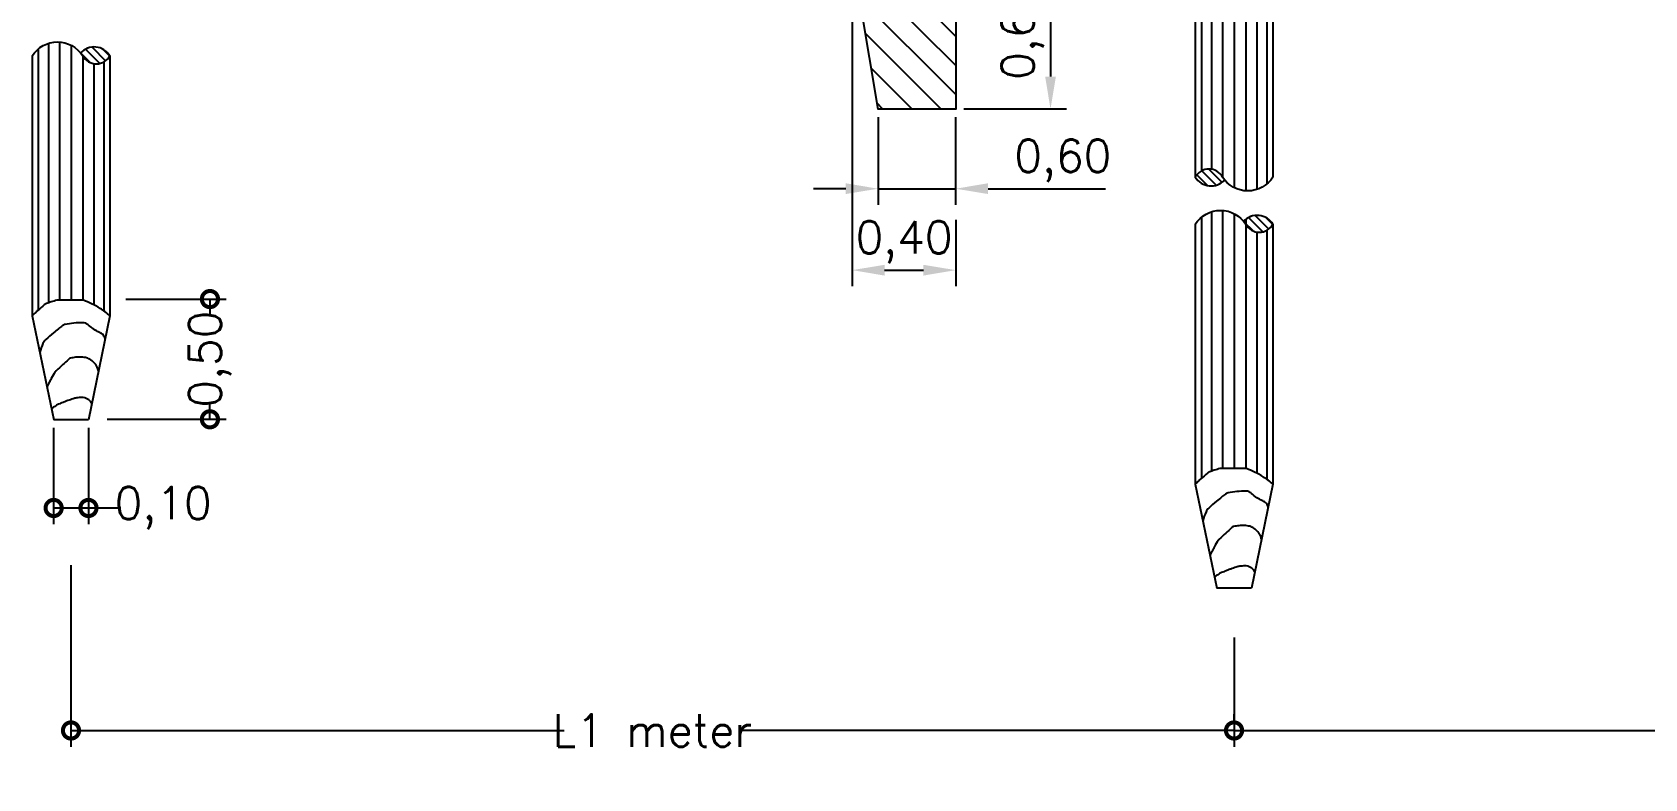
# Model space of a CAD drawing. Header units: metres. Extents: x -50 to 791, y -10 to 584.
# Drawn here: x 49.6 to 174.2, y 283.7 to 341.4 of the extents above; entities that cross this region are included whole.
import ezdxf

# ---------------------------------------------------------------- set-up
doc = ezdxf.new("R2010")
doc.units = ezdxf.units.M
doc.header["$PDMODE"] = 3
doc.header["$PDSIZE"] = 5
doc.layers.get('0').update_dxf_attribs({"linetype": 'CONTINUOUS'})
doc.layers.get('DEFPOINTS').update_dxf_attribs({"linetype": 'CONTINUOUS'})
for name, color, linetype in [('ARSIRDOLKEN', 2, 'CONTINUOUS'), ('ARSIRKAYU', 2, 'CONTINUOUS'), ('KAYU', 3, 'CONTINUOUS'), ('PASANGAN', 4, 'CONTINUOUS'), ('UKURAN', 2, 'CONTINUOUS')]:
    doc.layers.add(name, color=color, linetype=linetype)
doc.styles.get("Standard").update_dxf_attribs({"font": 'Simplex.shx'})
doc.dimstyles.get("Standard").update_dxf_attribs({"dimtxt": 0.18, "dimasz": 0.18, "dimexe": 0.18, "dimexo": 0.0625, "dimgap": 0.09, "dimtad": 0, "dimtih": 1, "dimtoh": 1, "dimdec": 4, "dimzin": 0, "dimdsep": 46, "dimtxsty": 'Standard', "dimcen": 0.09, "dimadec": 0, "dimazin": 0, "dimtfac": 1, "dimtdec": 4, "dimtofl": 0, "dimtmove": 0, "dimatfit": 3, "dimfxl": 1, "dimtolj": 1, "dimtzin": 0, "dimarcsym": 0})
pattern_1 = [(135, (590.7187, -13.6434), (0.3367596, 0.3367596), [])]

# ---------------------------------------------------------------- blocks, each defined once
blk = doc.blocks.new('*D0')
at = {"color": 0, "linetype": 'ByBlock'}
for p, q in [((249.15, 348.09), (255.39, 348.09)), ((254.14, 345.59), (254.14, 338.59)), ((247.44, 336.09), (255.39, 336.09))]:
    blk.add_line(p, q, dxfattribs=at)
for points in [[(253.73, 345.59), (254.56, 345.59), (254.14, 348.09)], [(253.73, 338.59), (254.56, 338.59), (254.14, 336.09)]]:
    blk.add_solid(points, dxfattribs=at)
at = {"layer": 'DEFPOINTS', "color": 0, "linetype": 'ByBlock'}
for p in [(248.52, 348.09), (246.81, 336.09), (254.14, 336.09)]:
    blk.add_point(p, dxfattribs=at)
at = {"color": 0, "linetype": 'ByBlock', "insert": (251.99, 342.09), "char_height": 2.5, "attachment_point": 5, "rotation": 90}
blk.add_mtext('\\A1;0,60', dxfattribs=at)
blk = doc.blocks.new('*D1')
at = {"color": 0, "linetype": 'ByBlock'}
for p, q in [((240.81, 335.46), (240.81, 328.68)), ((246.81, 335.46), (246.81, 328.68)), ((238.31, 329.93), (235.81, 329.93)), ((240.81, 329.93), (246.81, 329.93)), ((249.31, 329.93), (258.38, 329.93))]:
    blk.add_line(p, q, dxfattribs=at)
for points in [[(238.31, 330.35), (238.31, 329.52), (240.81, 329.93)], [(249.31, 330.35), (249.31, 329.52), (246.81, 329.93)]]:
    blk.add_solid(points, dxfattribs=at)
at = {"layer": 'DEFPOINTS', "color": 0, "linetype": 'ByBlock'}
for p in [(240.81, 336.09), (246.81, 336.09), (246.81, 329.93)]:
    blk.add_point(p, dxfattribs=at)
at = {"color": 0, "linetype": 'ByBlock', "insert": (255.1, 332.09), "char_height": 2.5, "attachment_point": 5}
blk.add_mtext('\\A1;0,60', dxfattribs=at)
blk = doc.blocks.new('*D2')
at = {"color": 0, "linetype": 'ByBlock'}
for p, q in [((238.81, 347.46), (238.81, 322.39)), ((246.82, 327.52), (246.82, 322.39)), ((241.31, 323.64), (244.32, 323.64))]:
    blk.add_line(p, q, dxfattribs=at)
for points in [[(241.31, 324.05), (241.31, 323.22), (238.81, 323.64)], [(244.32, 324.05), (244.32, 323.22), (246.82, 323.64)]]:
    blk.add_solid(points, dxfattribs=at)
at = {"layer": 'DEFPOINTS', "color": 0, "linetype": 'ByBlock'}
for p in [(238.81, 348.09), (246.82, 328.14), (246.82, 323.64)]:
    blk.add_point(p, dxfattribs=at)
at = {"color": 0, "linetype": 'ByBlock', "insert": (242.82, 325.8), "char_height": 2.5, "attachment_point": 5}
blk.add_mtext('\\A1;0,40', dxfattribs=at)
blk = doc.blocks.new('_DOTSMALL')
at = {"color": 0, "linetype": 'ByBlock', "const_width": 0.5}
blk.add_lwpolyline([(-0.0625, 0, 1), (0.0625, 0, 1)], format="xyb", close=True, dxfattribs=at)
blk = doc.blocks.new('*D6')
at = {"color": 0, "linetype": 'ByBlock'}
for p, q in [((107.14, 330.77), (114.9, 330.77)), ((113.65, 330.77), (113.65, 329.41)), ((113.65, 321.48), (113.65, 322.84)), ((105.71, 321.48), (114.9, 321.48))]:
    blk.add_line(p, q, dxfattribs=at)
at = {"layer": 'DEFPOINTS', "color": 0, "linetype": 'ByBlock'}
for p in [(106.51, 330.77), (105.09, 321.48), (113.65, 321.48)]:
    blk.add_point(p, dxfattribs=at)
at = {"color": 0, "linetype": 'ByBlock', "xscale": 2.5, "yscale": 2.5, "zscale": 2.5}
for p, rotation in [((113.65, 330.77), 90), ((113.65, 321.48), 270)]:
    blk.add_blockref('_DOTSMALL', p, dxfattribs=dict(at, rotation=rotation))
at = {"color": 0, "linetype": 'ByBlock', "insert": (113.65, 326.13), "char_height": 2.5, "attachment_point": 5, "rotation": 90}
blk.add_mtext('\\A1;0,50', dxfattribs=at)
blk = doc.blocks.new('*D7')
at = {"color": 0, "linetype": 'ByBlock'}
for p, q in [((101.57, 320.83), (101.57, 313.38)), ((104.26, 320.83), (104.26, 313.38)), ((101.57, 314.63), (104.26, 314.63)), ((104.26, 314.63), (106.76, 314.63))]:
    blk.add_line(p, q, dxfattribs=at)
at = {"layer": 'DEFPOINTS', "color": 0, "linetype": 'ByBlock'}
for p in [(101.57, 321.45), (104.26, 321.45), (104.26, 314.63)]:
    blk.add_point(p, dxfattribs=at)
at = {"color": 0, "linetype": 'ByBlock', "xscale": 2.5, "yscale": 2.5, "zscale": 2.5, "rotation": 180}
blk.add_blockref('_DOTSMALL', (101.57, 314.63), dxfattribs=at)
at = {"color": 0, "linetype": 'ByBlock', "xscale": 2.5, "yscale": 2.5, "zscale": 2.5}
blk.add_blockref('_DOTSMALL', (104.26, 314.63), dxfattribs=at)
at = {"color": 0, "linetype": 'ByBlock', "insert": (110.04, 314.63), "char_height": 2.5, "attachment_point": 5}
blk.add_mtext('\\A1;0,10', dxfattribs=at)
blk = doc.blocks.new('*D8')
at = {"color": 0, "linetype": 'ByBlock'}
for p, q in [((102.91, 310.21), (102.91, 296.19)), ((192.81, 304.62), (192.81, 296.19)), ((102.91, 297.44), (141.04, 297.44)), ((192.81, 297.44), (154.69, 297.44))]:
    blk.add_line(p, q, dxfattribs=at)
at = {"layer": 'DEFPOINTS', "color": 0, "linetype": 'ByBlock'}
for p in [(102.91, 310.84), (192.81, 305.24), (192.81, 297.44)]:
    blk.add_point(p, dxfattribs=at)
at = {"color": 0, "linetype": 'ByBlock', "xscale": 2.5, "yscale": 2.5, "zscale": 2.5, "rotation": 180}
blk.add_blockref('_DOTSMALL', (102.91, 297.44), dxfattribs=at)
at = {"color": 0, "linetype": 'ByBlock', "xscale": 2.5, "yscale": 2.5, "zscale": 2.5}
blk.add_blockref('_DOTSMALL', (192.81, 297.44), dxfattribs=at)
at = {"color": 0, "linetype": 'ByBlock', "insert": (147.86, 297.44), "char_height": 2.5, "attachment_point": 5}
blk.add_mtext('\\A1;L1 meter', dxfattribs=at)
blk = doc.blocks.new('*D9')
at = {"color": 0, "linetype": 'ByBlock'}
for p, q in [((282.81, 304.62), (282.81, 296.19)), ((192.81, 298.07), (192.81, 298.69)), ((192.81, 297.44), (230.99, 297.44)), ((282.81, 297.44), (244.64, 297.44))]:
    blk.add_line(p, q, dxfattribs=at)
at = {"layer": 'DEFPOINTS', "color": 0, "linetype": 'ByBlock'}
for p in [(282.81, 305.24), (192.81, 297.44), (282.81, 297.44)]:
    blk.add_point(p, dxfattribs=at)
at = {"color": 0, "linetype": 'ByBlock', "xscale": 2.5, "yscale": 2.5, "zscale": 2.5, "rotation": 180}
blk.add_blockref('_DOTSMALL', (192.81, 297.44), dxfattribs=at)
at = {"color": 0, "linetype": 'ByBlock', "xscale": 2.5, "yscale": 2.5, "zscale": 2.5}
blk.add_blockref('_DOTSMALL', (282.81, 297.44), dxfattribs=at)
at = {"color": 0, "linetype": 'ByBlock', "insert": (237.81, 297.44), "char_height": 2.5, "attachment_point": 5}
blk.add_mtext('\\A1;L2 meter', dxfattribs=at)

msp = doc.modelspace()

# ---------------------------------------------------------------- hatches: boundary and pattern name
at = {"layer": 'ARSIRKAYU'}
h = msp.add_hatch(dxfattribs=at)
h.set_pattern_fill('ANSI31', color=256, scale=0.5, style=0)
h.set_pattern_definition([(135, (500.8187, -0.6354), (1.122532, 1.122532), [])])
h.paths.add_polyline_path([(56.58486, 381.37152), (56.58486, 386.37152), (62.58486, 386.37152), (120.96446, 347.45179), (120.96446, 335.45179), (114.96446, 335.45179), (112.96446, 347.45179), (62.58486, 381.37152)])
h = msp.add_hatch(dxfattribs=at)
h.set_pattern_fill('ANSI31', color=256, scale=0.15, style=0)
h.set_pattern_definition([(135, (500.8187, -0.63537), (0.3367596, 0.3367596), [])])
h.paths.add_polyline_path([(55.58486, 339.56097, 0.501056835), (53.32346, 339.78229, -0.029573569), (53.48338, 339.56097, 0.58992297)])
h = msp.add_hatch(dxfattribs=at)
h.set_pattern_fill('ANSI31', color=256, scale=0.15, style=0)
h.set_pattern_definition(pattern_1)
h.paths.add_polyline_path([(139.48486, 330.1926, 0.501056835), (141.74625, 329.97128, -0.029573569), (141.58634, 330.1926, 0.58992297)])
h = msp.add_hatch(dxfattribs=at)
h.set_pattern_fill('ANSI31', color=256, scale=0.15, style=0)
h.set_pattern_definition(pattern_1)
h.paths.add_polyline_path([(145.48486, 326.55295, 0.501056835), (143.22346, 326.77427, -0.029573569), (143.38338, 326.55295, 0.58992297)])

# ---------------------------------------------------------------- linework, layer by layer
at = {"layer": 'ARSIRDOLKEN'}
for points in [[(141.58634, 394.49866), (141.58634, 330.1926)], [(142.48486, 394.49866), (142.48486, 329.37514)], [(143.38338, 394.49866), (143.38338, 329.12739)], [(139.95185, 390.49866), (139.95185, 330.66098)], [(140.73018, 390.49866), (140.73018, 330.79658)], [(144.23954, 390.49866), (144.23954, 329.23223)], [(145.01786, 390.49866), (145.01786, 329.66057)], [(50.83018, 340.52135), (50.83018, 320.47336)], [(51.68634, 340.62619), (51.68634, 320.6936)], [(52.58486, 340.37843), (52.58486, 320.6936)], [(50.05185, 340.093), (50.05185, 319.9229)], [(53.48338, 339.56097), (53.48338, 320.6936)], [(55.11786, 339.0926), (55.11786, 319.84936)], [(54.33954, 338.95699), (54.33954, 320.3274)], [(139.95185, 327.08498), (139.95185, 306.91488)], [(140.73018, 327.51333), (140.73018, 307.46534)], [(141.58634, 327.61816), (141.58634, 307.68558)], [(142.48486, 327.37041), (142.48486, 307.68558)], [(143.38338, 326.92445), (143.38338, 307.68558)], [(144.23954, 325.94897), (144.23954, 307.31938)], [(145.01786, 326.08457), (145.01786, 306.84134)]]:
    msp.add_lwpolyline(points, dxfattribs=at)
at = {"layer": 'ARSIRKAYU'}
for p, q in [((53.92938, 311.45119), (51.24033, 311.45119)), ((143.82938, 298.44317), (141.14033, 298.44317))]:
    msp.add_line(p, q, dxfattribs=at)
for points in [[(55.58486, 319.48693, 0.030349196), (54.83521, 320.04245, 0.037035351), (54.16503, 320.41121, 0.006148499), (53.54584, 320.68527, 0.101444689), (53.50522, 320.6936), (52.60976, 320.6936), (51.57292, 320.6936, 0.06657429), (51.48254, 320.68151, 0.013520533), (51.0545, 320.5524, 0.015013543), (50.69759, 320.42212, 0.044563189), (50.5832, 320.36414, 0.033987137), (50.51814, 320.31709, 0.004157698), (50.01766, 319.8935, 0.010866251), (49.84907, 319.74189, 0.006709587), (49.58486, 319.48693)], [(55.22185, 317.72485, 0.0416823), (55.09254, 317.97573, 0.103977921), (55.01336, 318.05798, 0.03432598), (54.73297, 318.22171, -0.025607215), (54.35354, 318.43449, -0.041842429), (53.92839, 318.75499, 0.080346408), (53.69374, 318.90514, 0.102579456), (53.51647, 318.9419, 0.025572531), (52.79828, 318.90514, 0.018044456), (52.11756, 318.81036, 0.096925717), (51.99708, 318.76395, 0.02048033), (51.92588, 318.71504, 0.004596074), (51.62005, 318.48156, 0.011680938), (51.22469, 318.15883, 0.007520375), (50.63034, 317.6344, 0.099721452), (50.41512, 317.34168, 0.048695688), (50.17034, 316.64499)], [(54.70564, 315.21917, 0.049505031), (54.6105, 315.51569, 0.069743316), (54.49493, 315.70475, 0.062775252), (54.10234, 316.076, 0.098368676), (53.788, 316.22246, 0.046147751), (53.38977, 316.28169, 0.041245217), (52.93967, 316.26952, 0.021919642), (52.53063, 316.20632, 0.132737988), (52.46837, 316.17539, 0.003034086), (52.37835, 316.09466, 0.000633361), (51.94995, 315.70475, 0.000399749), (51.42442, 315.22443, 0.00519636), (51.3844, 315.18703, 0.070133177), (51.36585, 315.16355, 0.003345463), (51.0545, 314.62226, 0.012773506), (50.91489, 314.36036, 0.008554796), (50.72332, 313.96081)], [(54.18614, 312.69751, 0.00730583), (54.17353, 312.72364, 0.01168604), (54.16503, 312.73967, 0.137877509), (53.85712, 313.04785, 0.130068442), (53.41096, 313.16325, 0.034048447), (53.02368, 313.13469, 0.047220056), (52.75115, 313.06912, 0.003035638), (52.32908, 312.92147, 0.005357141), (52.09134, 312.8338, 0.004003856), (51.96637, 312.78504, 0.001438484), (51.62005, 312.64554, 0.050438658), (51.40425, 312.53139, 0.029344045), (51.06976, 312.27918)], [(145.48486, 306.47891, 0.030349196), (144.73521, 307.03443, 0.037035351), (144.06503, 307.40319, 0.006148499), (143.44584, 307.67725, 0.101444689), (143.40522, 307.68558), (142.50976, 307.68558), (141.47292, 307.68558, 0.06657429), (141.38254, 307.67349, 0.013520533), (140.9545, 307.54438, 0.015013543), (140.59759, 307.41409, 0.044563189), (140.4832, 307.35612, 0.033987137), (140.41814, 307.30907, 0.004157698), (139.91766, 306.88548, 0.010866251), (139.74907, 306.73387, 0.006709587), (139.48486, 306.47891)], [(145.12185, 304.71683, 0.0416823), (144.99254, 304.96771, 0.103977921), (144.91336, 305.04995, 0.03432598), (144.63297, 305.21369, -0.025607215), (144.25354, 305.42647, -0.041842429), (143.82839, 305.74697, 0.080346408), (143.59374, 305.89712, 0.102579456), (143.41647, 305.93387, 0.025572531), (142.69828, 305.89712, 0.018044456), (142.01756, 305.80233, 0.096925717), (141.89708, 305.75592, 0.02048033), (141.82588, 305.70702, 0.004596074), (141.52005, 305.47354, 0.011680938), (141.12469, 305.15081, 0.007520375), (140.53034, 304.62637, 0.099721452), (140.31512, 304.33366, 0.048695688), (140.07034, 303.63697)], [(144.60564, 302.21115, 0.049505031), (144.5105, 302.50767, 0.069743316), (144.39493, 302.69672, 0.062775252), (144.00234, 303.06798, 0.098368676), (143.688, 303.21443, 0.046147751), (143.28977, 303.27366, 0.041245217), (142.83967, 303.2615, 0.021919642), (142.43063, 303.1983, 0.132737988), (142.36837, 303.16737, 0.003034086), (142.27835, 303.08663, 0.000633361), (141.84995, 302.69672, 0.000399749), (141.32442, 302.21641, 0.00519636), (141.2844, 302.17901, 0.070133177), (141.26585, 302.15553, 0.003345463), (140.9545, 301.61424, 0.012773506), (140.81489, 301.35234, 0.008554796), (140.62332, 300.95278)], [(144.08614, 299.68948, 0.00730583), (144.07353, 299.71562, 0.01168604), (144.06503, 299.73165, 0.137877509), (143.75712, 300.03983, 0.130068442), (143.31096, 300.15523, 0.034048447), (142.92368, 300.12666, 0.047220056), (142.65115, 300.0611, 0.003035638), (142.22908, 299.91345, 0.005357141), (141.99134, 299.82578, 0.004003856), (141.86637, 299.77702, 0.001438484), (141.52005, 299.63752, 0.050438658), (141.30425, 299.52337, 0.029344045), (140.96976, 299.27116)]]:
    msp.add_lwpolyline(points, format="xyb", dxfattribs=at)
for points in [[(49.58486, 319.48693), (51.24033, 311.45119)], [(55.58486, 319.48693), (53.92938, 311.45119)], [(139.48486, 306.47891), (141.14033, 298.44317)], [(145.48486, 306.47891), (143.82938, 298.44317)]]:
    msp.add_lwpolyline(points, dxfattribs=at)
at = {"layer": 'KAYU'}
for points in [[(139.48486, 390.49866), (139.48486, 330.1926)], [(145.48486, 390.49866), (145.48486, 330.1926)], [(49.58486, 339.56097), (49.58486, 319.48693)], [(55.58486, 339.56097), (55.58486, 319.48693)], [(139.48486, 326.55295), (139.48486, 306.47891)], [(145.48486, 326.55295), (145.48486, 306.47891)]]:
    msp.add_lwpolyline(points, dxfattribs=at)
for points in [[(49.58486, 339.56097, -0.549046495), (53.48338, 339.56097, 0.58992297), (55.58486, 339.56097, 0.501056835), (53.32346, 339.78229, 0.501056835)], [(145.48486, 330.1926, -0.549046495), (141.58634, 330.1926, 0.58992297), (139.48486, 330.1926, 0.501056835), (141.74625, 329.97128, 0.501056835)], [(139.48486, 326.55295, -0.549046495), (143.38338, 326.55295, 0.58992297), (145.48486, 326.55295, 0.501056835), (143.22346, 326.77427, 0.501056835)]]:
    msp.add_lwpolyline(points, format="xyb", dxfattribs=at)
at = {"layer": 'PASANGAN'}
msp.add_lwpolyline([(56.58486, 381.37152), (56.58486, 386.37152), (62.58486, 386.37152), (120.96446, 347.45179), (120.96446, 335.45179), (114.96446, 335.45179), (112.96446, 347.45179), (62.58486, 381.37152)], close=True, dxfattribs=at)

# ---------------------------------------------------------------- dimensions: what is measured, and where the dimension line sits
at = {"layer": 'UKURAN'}
for base, p1, p2, text, override, picture, middle, set_off in [((120.9723, 323.00249), (112.96446, 347.45179), (120.9723, 327.50886), '0,40', {"dimtxt": 2.5, "dimasz": 2.5, "dimexe": 1.25, "dimexo": 0.625, "dimgap": 0.625, "dimtad": 1, "dimtih": 0, "dimtoh": 0, "dimzin": 8, "dimlunit": 6, "dimcen": 2.5, "dimtofl": 1}, '*D2', (116.96838, 325.16057), (-125.84898, -0.63537)), ((120.96446, 329.29633), (114.96446, 335.45179), (120.96446, 335.45179), '0,60', {"dimtxt": 2.5, "dimasz": 2.5, "dimexe": 1.25, "dimexo": 0.625, "dimgap": 0.625, "dimtad": 1, "dimtih": 0, "dimtoh": 0, "dimzin": 8, "dimlunit": 6, "dimcen": 2.5, "dimtofl": 1}, '*D1', (129.24635, 331.45442), (-125.84898, -0.63537)), ((53.92938, 304.63122), (51.24033, 311.45119), (53.92938, 311.45119), '0,10', {"dimtxt": 2.5, "dimasz": 2.5, "dimexe": 1.25, "dimexo": 0.625, "dimgap": 0.625, "dimtih": 0, "dimtoh": 0, "dimzin": 8, "dimlunit": 6, "dimblk1": 'DOTSMALL', "dimblk2": 'DOTSMALL', "dimsah": 1, "dimcen": 2.5, "dimtofl": 1}, '*D7', (59.71127, 304.63122), (-50.33, -9.99951)), ((142.48486, 287.44139), (52.58486, 300.83926), (142.48486, 295.24548), 'L1 meter', {"dimtxt": 2.5, "dimasz": 2.5, "dimexe": 1.25, "dimexo": 0.625, "dimgap": 0.625, "dimtih": 0, "dimtoh": 0, "dimzin": 8, "dimlunit": 6, "dimblk1": 'DOTSMALL', "dimblk2": 'DOTSMALL', "dimsah": 1, "dimcen": 2.5, "dimtofl": 1}, '*D8', (97.53486, 287.44139), (-50.33, -9.99951)), ((232.48486, 287.44139), (142.48486, 287.44139), (232.48486, 295.24548), 'L2 meter', {"dimtxt": 2.5, "dimasz": 2.5, "dimexe": 1.25, "dimexo": 0.625, "dimgap": 0.625, "dimtih": 0, "dimtoh": 0, "dimzin": 8, "dimlunit": 6, "dimblk1": 'DOTSMALL', "dimblk2": 'DOTSMALL', "dimsah": 1, "dimcen": 2.5, "dimtofl": 1}, '*D9', (187.48486, 287.44139), (-50.33, -9.99951))]:
    dim = msp.add_linear_dim(base=base, p1=p1, p2=p2, text=text, dimstyle='Standard', override=override, dxfattribs=at)
    dim.commit()
    dim.dimension.update_dxf_attribs({"geometry": picture, "text_midpoint": middle, "insert": set_off})
for base, p1, p2, text, override, picture, middle, set_off in [((128.29594, 335.45179), (122.67375, 347.45179), (120.96446, 335.45179), '0,60', {"dimtxt": 2.5, "dimasz": 2.5, "dimexe": 1.25, "dimexo": 0.625, "dimgap": 0.625, "dimtad": 1, "dimtih": 0, "dimtoh": 0, "dimzin": 8, "dimlunit": 6, "dimcen": 2.5, "dimtofl": 1}, '*D0', (126.13786, 341.45179), (-125.84898, -0.63537)), ((63.31508, 311.48099), (56.18426, 320.77227), (54.75809, 311.48099), '0,50', {"dimtxt": 2.5, "dimasz": 2.5, "dimexe": 1.25, "dimexo": 0.625, "dimgap": 0.625, "dimtih": 0, "dimtoh": 0, "dimzin": 8, "dimlunit": 6, "dimblk1": 'DOTSMALL', "dimblk2": 'DOTSMALL', "dimsah": 1, "dimcen": 2.5, "dimtofl": 1}, '*D6', (63.31508, 316.12663), (-50.33, -9.99951))]:
    dim = msp.add_linear_dim(base=base, p1=p1, p2=p2, angle=90, text=text, dimstyle='Standard', override=override, dxfattribs=at)
    dim.commit()
    dim.dimension.update_dxf_attribs({"geometry": picture, "text_midpoint": middle, "insert": set_off})

doc.saveas('drawing.dxf')
